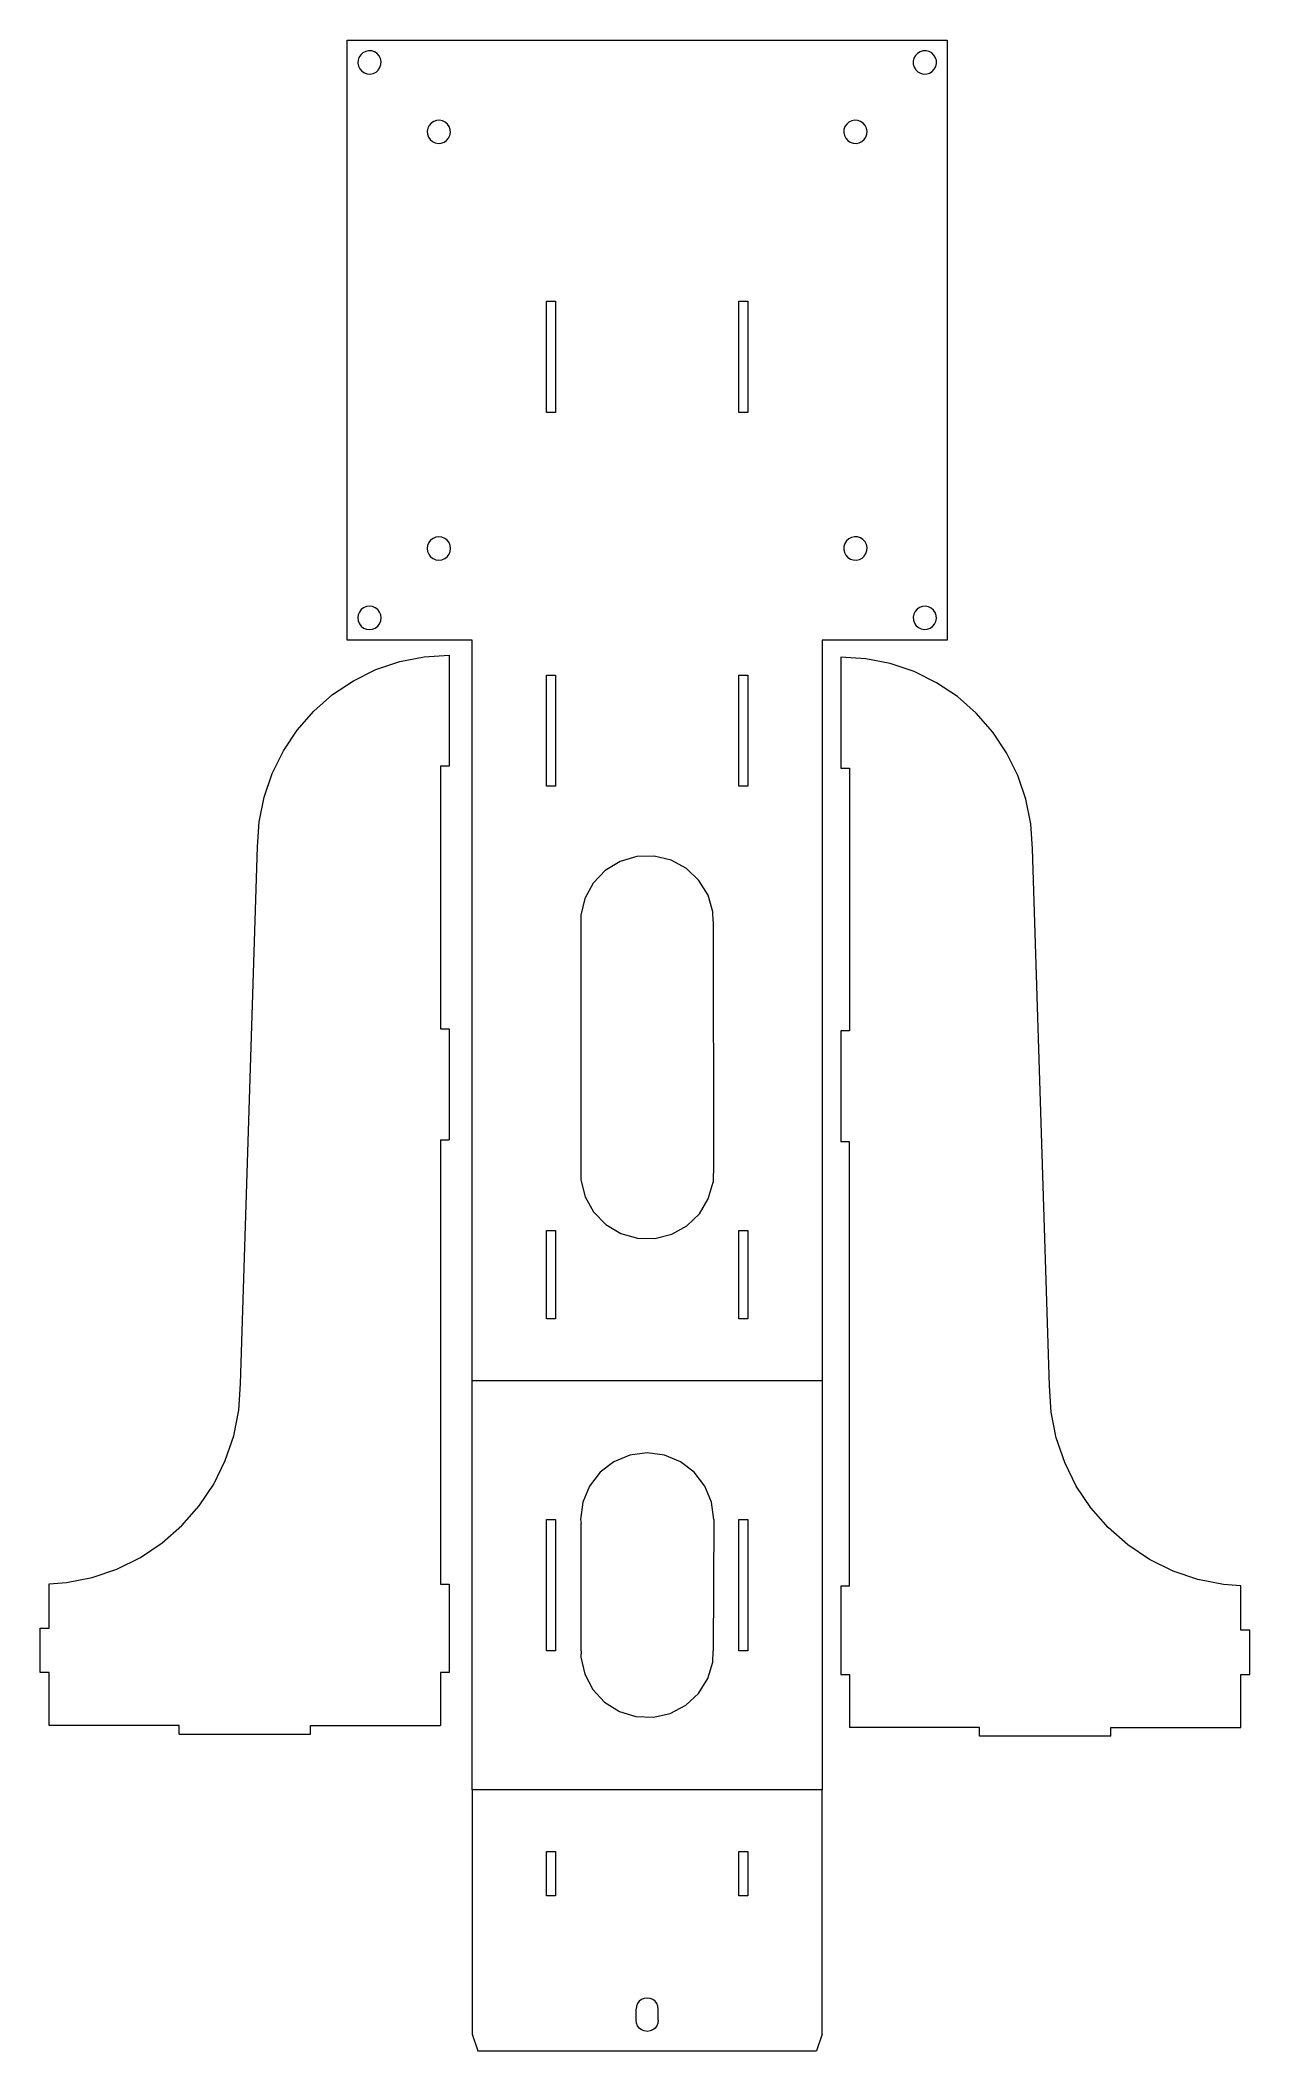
# Model space of a CAD drawing. Header units: millimetres. Extents: x -254 to -11, y -172 to 233.
import ezdxf

# ---------------------------------------------------------------- set-up
doc = ezdxf.new("R2010")
doc.units = ezdxf.units.MM
doc.header["$MEASUREMENT"] = 0

msp = doc.modelspace()

# ---------------------------------------------------------------- linework, layer by layer
at = {"lineweight": 9}
for points in [[(-192.397, 232.6254), (-192.397, 232.6254), (-71.6707, 232.6254), (-71.6707, 232.6254)], [(-192.397, 111.8991), (-192.397, 111.8991), (-192.397, 232.6254), (-192.397, 232.6254)], [(-71.6707, 232.6254), (-71.6707, 232.6254), (-71.6707, 111.8991), (-71.6707, 111.8991)], [(-190.2308, 228.5979), (-190.2308, 228.5979), (-190.2671, 227.9862), (-190.2671, 227.9862)], [(-190.2671, 227.9862), (-190.2671, 227.9862), (-190.1439, 227.3859), (-190.1439, 227.3859)], [(-190.0373, 229.1794), (-190.0373, 229.1794), (-190.2308, 228.5979), (-190.2308, 228.5979)], [(-190.1439, 227.3859), (-190.1439, 227.3859), (-189.8695, 226.8379), (-189.8695, 226.8379)], [(-189.7, 229.691), (-189.7, 229.691), (-190.0373, 229.1794), (-190.0373, 229.1794)], [(-189.8695, 226.8379), (-189.8695, 226.8379), (-189.4626, 226.3797), (-189.4626, 226.3797)], [(-189.2418, 230.0978), (-189.2418, 230.0978), (-189.7, 229.691), (-189.7, 229.691)], [(-188.6938, 230.3722), (-188.6938, 230.3722), (-189.2418, 230.0978), (-189.2418, 230.0978)], [(-188.0935, 230.4955), (-188.0935, 230.4955), (-188.6938, 230.3722), (-188.6938, 230.3722)], [(-187.4818, 230.4591), (-187.4818, 230.4591), (-188.0935, 230.4955), (-188.0935, 230.4955)], [(-186.9003, 230.2657), (-186.9003, 230.2657), (-187.4818, 230.4591), (-187.4818, 230.4591)], [(-186.3887, 229.9284), (-186.3887, 229.9284), (-186.9003, 230.2657), (-186.9003, 230.2657)], [(-186.6096, 226.2102), (-186.6096, 226.2102), (-186.1513, 226.6171), (-186.1513, 226.6171)], [(-185.9818, 229.4701), (-185.9818, 229.4701), (-186.3887, 229.9284), (-186.3887, 229.9284)], [(-186.1513, 226.6171), (-186.1513, 226.6171), (-185.814, 227.1287), (-185.814, 227.1287)], [(-185.7074, 228.9222), (-185.7074, 228.9222), (-185.9818, 229.4701), (-185.9818, 229.4701)], [(-185.814, 227.1287), (-185.814, 227.1287), (-185.6205, 227.7102), (-185.6205, 227.7102)], [(-185.5842, 228.3219), (-185.5842, 228.3219), (-185.7074, 228.9222), (-185.7074, 228.9222)], [(-185.6205, 227.7102), (-185.6205, 227.7102), (-185.5842, 228.3219), (-185.5842, 228.3219)], [(-78.3339, 228.9946), (-78.3339, 228.9946), (-78.4767, 228.3986), (-78.4767, 228.3986)], [(-78.4767, 228.3986), (-78.4767, 228.3986), (-78.4605, 227.786), (-78.4605, 227.786)], [(-78.4605, 227.786), (-78.4605, 227.786), (-78.2862, 227.1985), (-78.2862, 227.1985)], [(-78.0416, 229.5332), (-78.0416, 229.5332), (-78.3339, 228.9946), (-78.3339, 228.9946)], [(-78.2862, 227.1985), (-78.2862, 227.1985), (-77.9659, 226.6761), (-77.9659, 226.6761)], [(-77.6199, 229.9779), (-77.6199, 229.9779), (-78.0416, 229.5332), (-78.0416, 229.5332)], [(-77.9659, 226.6761), (-77.9659, 226.6761), (-77.5212, 226.2544), (-77.5212, 226.2544)], [(-77.0975, 230.2982), (-77.0975, 230.2982), (-77.6199, 229.9779), (-77.6199, 229.9779)], [(-76.51, 230.4725), (-76.51, 230.4725), (-77.0975, 230.2982), (-77.0975, 230.2982)], [(-75.8974, 230.4887), (-75.8974, 230.4887), (-76.51, 230.4725), (-76.51, 230.4725)], [(-75.3015, 230.3458), (-75.3015, 230.3458), (-75.8974, 230.4887), (-75.8974, 230.4887)], [(-74.7629, 230.0536), (-74.7629, 230.0536), (-75.3015, 230.3458), (-75.3015, 230.3458)], [(-74.3182, 229.6319), (-74.3182, 229.6319), (-74.7629, 230.0536), (-74.7629, 230.0536)], [(-74.6642, 226.3302), (-74.6642, 226.3302), (-74.2425, 226.7748), (-74.2425, 226.7748)], [(-73.9979, 229.1095), (-73.9979, 229.1095), (-74.3182, 229.6319), (-74.3182, 229.6319)], [(-74.2425, 226.7748), (-74.2425, 226.7748), (-73.9502, 227.3135), (-73.9502, 227.3135)], [(-73.8236, 228.522), (-73.8236, 228.522), (-73.9979, 229.1095), (-73.9979, 229.1095)], [(-73.9502, 227.3135), (-73.9502, 227.3135), (-73.8074, 227.9094), (-73.8074, 227.9094)], [(-73.8074, 227.9094), (-73.8074, 227.9094), (-73.8236, 228.522), (-73.8236, 228.522)], [(-189.4626, 226.3797), (-189.4626, 226.3797), (-188.951, 226.0423), (-188.951, 226.0423)], [(-188.951, 226.0423), (-188.951, 226.0423), (-188.3695, 225.8489), (-188.3695, 225.8489)], [(-188.3695, 225.8489), (-188.3695, 225.8489), (-187.7578, 225.8126), (-187.7578, 225.8126)], [(-187.7578, 225.8126), (-187.7578, 225.8126), (-187.1575, 225.9358), (-187.1575, 225.9358)], [(-187.1575, 225.9358), (-187.1575, 225.9358), (-186.6096, 226.2102), (-186.6096, 226.2102)], [(-77.5212, 226.2544), (-77.5212, 226.2544), (-76.9826, 225.9622), (-76.9826, 225.9622)], [(-76.9826, 225.9622), (-76.9826, 225.9622), (-76.3867, 225.8193), (-76.3867, 225.8193)], [(-76.3867, 225.8193), (-76.3867, 225.8193), (-75.7741, 225.8356), (-75.7741, 225.8356)], [(-75.7741, 225.8356), (-75.7741, 225.8356), (-75.1866, 226.0098), (-75.1866, 226.0098)], [(-75.1866, 226.0098), (-75.1866, 226.0098), (-74.6642, 226.3302), (-74.6642, 226.3302)], [(-176.1806, 214.9206), (-176.1806, 214.9206), (-176.2961, 214.3188), (-176.2961, 214.3188)], [(-175.9133, 215.4721), (-175.9133, 215.4721), (-176.1806, 214.9206), (-176.1806, 214.9206)], [(-175.5124, 215.9355), (-175.5124, 215.9355), (-175.9133, 215.4721), (-175.9133, 215.4721)], [(-175.0051, 216.2794), (-175.0051, 216.2794), (-175.5124, 215.9355), (-175.5124, 215.9355)], [(-174.4262, 216.4803), (-174.4262, 216.4803), (-175.0051, 216.2794), (-175.0051, 216.2794)], [(-173.815, 216.5245), (-173.815, 216.5245), (-174.4262, 216.4803), (-174.4262, 216.4803)], [(-173.2131, 216.409), (-173.2131, 216.409), (-173.815, 216.5245), (-173.815, 216.5245)], [(-172.6617, 216.1417), (-172.6617, 216.1417), (-173.2131, 216.409), (-173.2131, 216.409)], [(-172.1983, 215.7407), (-172.1983, 215.7407), (-172.6617, 216.1417), (-172.6617, 216.1417)], [(-171.8544, 215.2335), (-171.8544, 215.2335), (-172.1983, 215.7407), (-172.1983, 215.7407)], [(-171.6535, 214.6546), (-171.6535, 214.6546), (-171.8544, 215.2335), (-171.8544, 215.2335)], [(-171.6093, 214.0433), (-171.6093, 214.0433), (-171.6535, 214.6546), (-171.6535, 214.6546)], [(-92.4152, 214.6497), (-92.4152, 214.6497), (-92.4581, 214.0384), (-92.4581, 214.0384)], [(-92.2155, 215.229), (-92.2155, 215.229), (-92.4152, 214.6497), (-92.4152, 214.6497)], [(-91.8727, 215.737), (-91.8727, 215.737), (-92.2155, 215.229), (-92.2155, 215.229)], [(-91.4101, 216.1389), (-91.4101, 216.1389), (-91.8727, 215.737), (-91.8727, 215.737)], [(-90.8593, 216.4074), (-90.8593, 216.4074), (-91.4101, 216.1389), (-91.4101, 216.1389)], [(-90.2577, 216.5242), (-90.2577, 216.5242), (-90.8593, 216.4074), (-90.8593, 216.4074)], [(-89.6464, 216.4813), (-89.6464, 216.4813), (-90.2577, 216.5242), (-90.2577, 216.5242)], [(-89.067, 216.2816), (-89.067, 216.2816), (-89.6464, 216.4813), (-89.6464, 216.4813)], [(-88.5591, 215.9388), (-88.5591, 215.9388), (-89.067, 216.2816), (-89.067, 216.2816)], [(-88.1572, 215.4762), (-88.1572, 215.4762), (-88.5591, 215.9388), (-88.5591, 215.9388)], [(-87.8887, 214.9254), (-87.8887, 214.9254), (-88.1572, 215.4762), (-88.1572, 215.4762)], [(-87.7719, 214.3238), (-87.7719, 214.3238), (-87.8887, 214.9254), (-87.8887, 214.9254)], [(-176.2961, 214.3188), (-176.2961, 214.3188), (-176.2519, 213.7076), (-176.2519, 213.7076)], [(-176.2519, 213.7076), (-176.2519, 213.7076), (-176.051, 213.1286), (-176.051, 213.1286)], [(-176.051, 213.1286), (-176.051, 213.1286), (-175.7071, 212.6214), (-175.7071, 212.6214)], [(-175.7071, 212.6214), (-175.7071, 212.6214), (-175.2437, 212.2205), (-175.2437, 212.2205)], [(-175.2437, 212.2205), (-175.2437, 212.2205), (-174.6923, 211.9532), (-174.6923, 211.9532)], [(-174.6923, 211.9532), (-174.6923, 211.9532), (-174.0904, 211.8377), (-174.0904, 211.8377)], [(-174.0904, 211.8377), (-174.0904, 211.8377), (-173.4792, 211.8819), (-173.4792, 211.8819)], [(-173.4792, 211.8819), (-173.4792, 211.8819), (-172.9003, 212.0828), (-172.9003, 212.0828)], [(-172.9003, 212.0828), (-172.9003, 212.0828), (-172.3931, 212.4266), (-172.3931, 212.4266)], [(-172.3931, 212.4266), (-172.3931, 212.4266), (-171.9921, 212.8901), (-171.9921, 212.8901)], [(-171.9921, 212.8901), (-171.9921, 212.8901), (-171.7248, 213.4415), (-171.7248, 213.4415)], [(-171.7248, 213.4415), (-171.7248, 213.4415), (-171.6093, 214.0433), (-171.6093, 214.0433)], [(-92.4581, 214.0384), (-92.4581, 214.0384), (-92.3413, 213.4368), (-92.3413, 213.4368)], [(-92.3413, 213.4368), (-92.3413, 213.4368), (-92.0728, 212.8859), (-92.0728, 212.8859)], [(-92.0728, 212.8859), (-92.0728, 212.8859), (-91.6709, 212.4233), (-91.6709, 212.4233)], [(-91.6709, 212.4233), (-91.6709, 212.4233), (-91.163, 212.0805), (-91.163, 212.0805)], [(-91.163, 212.0805), (-91.163, 212.0805), (-90.5836, 211.8809), (-90.5836, 211.8809)], [(-90.5836, 211.8809), (-90.5836, 211.8809), (-89.9723, 211.838), (-89.9723, 211.838)], [(-89.9723, 211.838), (-89.9723, 211.838), (-89.3707, 211.9547), (-89.3707, 211.9547)], [(-89.3707, 211.9547), (-89.3707, 211.9547), (-88.8199, 212.2232), (-88.8199, 212.2232)], [(-88.8199, 212.2232), (-88.8199, 212.2232), (-88.3573, 212.6251), (-88.3573, 212.6251)], [(-88.3573, 212.6251), (-88.3573, 212.6251), (-88.0144, 213.1331), (-88.0144, 213.1331)], [(-88.0144, 213.1331), (-88.0144, 213.1331), (-87.8148, 213.7125), (-87.8148, 213.7125)], [(-87.8148, 213.7125), (-87.8148, 213.7125), (-87.7719, 214.3238), (-87.7719, 214.3238)], [(-152.2667, 180.0811), (-152.2667, 180.0811), (-150.4781, 180.0811), (-150.4781, 180.0811)], [(-152.2667, 157.7244), (-152.2667, 157.7244), (-152.2667, 180.0811), (-152.2667, 180.0811)], [(-150.4781, 180.0811), (-150.4781, 180.0811), (-150.4781, 157.7244), (-150.4781, 157.7244)], [(-113.5896, 157.7244), (-113.5896, 157.7244), (-113.5896, 180.0811), (-113.5896, 180.0811)], [(-113.5896, 180.0811), (-113.5896, 180.0811), (-111.801, 180.0811), (-111.801, 180.0811)], [(-111.801, 180.0811), (-111.801, 180.0811), (-111.801, 157.7244), (-111.801, 157.7244)], [(-150.4781, 157.7244), (-150.4781, 157.7244), (-152.2667, 157.7244), (-152.2667, 157.7244)], [(-111.801, 157.7244), (-111.801, 157.7244), (-113.5896, 157.7244), (-113.5896, 157.7244)], [(-176.2202, 130.9509), (-176.2202, 130.9509), (-176.3002, 130.3434), (-176.3002, 130.3434)], [(-176.3002, 130.3434), (-176.3002, 130.3434), (-176.2202, 129.7358), (-176.2202, 129.7358)], [(-175.9857, 131.5171), (-175.9857, 131.5171), (-176.2202, 130.9509), (-176.2202, 130.9509)], [(-176.2202, 129.7358), (-176.2202, 129.7358), (-175.9857, 129.1696), (-175.9857, 129.1696)], [(-175.6126, 132.0033), (-175.6126, 132.0033), (-175.9857, 131.5171), (-175.9857, 131.5171)], [(-175.1264, 132.3763), (-175.1264, 132.3763), (-175.6126, 132.0033), (-175.6126, 132.0033)], [(-174.5603, 132.6108), (-174.5603, 132.6108), (-175.1264, 132.3763), (-175.1264, 132.3763)], [(-173.9527, 132.6908), (-173.9527, 132.6908), (-174.5603, 132.6108), (-174.5603, 132.6108)], [(-173.3451, 132.6108), (-173.3451, 132.6108), (-173.9527, 132.6908), (-173.9527, 132.6908)], [(-172.779, 132.3763), (-172.779, 132.3763), (-173.3451, 132.6108), (-173.3451, 132.6108)], [(-172.2928, 132.0033), (-172.2928, 132.0033), (-172.779, 132.3763), (-172.779, 132.3763)], [(-171.9197, 131.5171), (-171.9197, 131.5171), (-172.2928, 132.0033), (-172.2928, 132.0033)], [(-171.6852, 130.9509), (-171.6852, 130.9509), (-171.9197, 131.5171), (-171.9197, 131.5171)], [(-171.9197, 129.1696), (-171.9197, 129.1696), (-171.6852, 129.7358), (-171.6852, 129.7358)], [(-171.6052, 130.3434), (-171.6052, 130.3434), (-171.6852, 130.9509), (-171.6852, 130.9509)], [(-171.6852, 129.7358), (-171.6852, 129.7358), (-171.6052, 130.3434), (-171.6052, 130.3434)], [(-92.4242, 130.7656), (-92.4242, 130.7656), (-92.4548, 130.1535), (-92.4548, 130.1535)], [(-92.4548, 130.1535), (-92.4548, 130.1535), (-92.3259, 129.5544), (-92.3259, 129.5544)], [(-92.2362, 131.3488), (-92.2362, 131.3488), (-92.4242, 130.7656), (-92.4242, 130.7656)], [(-92.3259, 129.5544), (-92.3259, 129.5544), (-92.0464, 129.0091), (-92.0464, 129.0091)], [(-91.9037, 131.8636), (-91.9037, 131.8636), (-92.2362, 131.3488), (-92.2362, 131.3488)], [(-91.4493, 132.2747), (-91.4493, 132.2747), (-91.9037, 131.8636), (-91.9037, 131.8636)], [(-90.904, 132.5543), (-90.904, 132.5543), (-91.4493, 132.2747), (-91.4493, 132.2747)], [(-90.3048, 132.6831), (-90.3048, 132.6831), (-90.904, 132.5543), (-90.904, 132.5543)], [(-89.6928, 132.6525), (-89.6928, 132.6525), (-90.3048, 132.6831), (-90.3048, 132.6831)], [(-89.1095, 132.4646), (-89.1095, 132.4646), (-89.6928, 132.6525), (-89.6928, 132.6525)], [(-88.5948, 132.1321), (-88.5948, 132.1321), (-89.1095, 132.4646), (-89.1095, 132.4646)], [(-88.1836, 131.6777), (-88.1836, 131.6777), (-88.5948, 132.1321), (-88.5948, 132.1321)], [(-87.9041, 131.1323), (-87.9041, 131.1323), (-88.1836, 131.6777), (-88.1836, 131.6777)], [(-87.9938, 129.3379), (-87.9938, 129.3379), (-87.8058, 129.9212), (-87.8058, 129.9212)], [(-87.7752, 130.5332), (-87.7752, 130.5332), (-87.9041, 131.1323), (-87.9041, 131.1323)], [(-87.8058, 129.9212), (-87.8058, 129.9212), (-87.7752, 130.5332), (-87.7752, 130.5332)], [(-175.9857, 129.1696), (-175.9857, 129.1696), (-175.6126, 128.6835), (-175.6126, 128.6835)], [(-175.6126, 128.6835), (-175.6126, 128.6835), (-175.1264, 128.3104), (-175.1264, 128.3104)], [(-175.1264, 128.3104), (-175.1264, 128.3104), (-174.5603, 128.0759), (-174.5603, 128.0759)], [(-174.5603, 128.0759), (-174.5603, 128.0759), (-173.9527, 127.9959), (-173.9527, 127.9959)], [(-173.9527, 127.9959), (-173.9527, 127.9959), (-173.3451, 128.0759), (-173.3451, 128.0759)], [(-173.3451, 128.0759), (-173.3451, 128.0759), (-172.779, 128.3104), (-172.779, 128.3104)], [(-172.779, 128.3104), (-172.779, 128.3104), (-172.2928, 128.6835), (-172.2928, 128.6835)], [(-172.2928, 128.6835), (-172.2928, 128.6835), (-171.9197, 129.1696), (-171.9197, 129.1696)], [(-92.0464, 129.0091), (-92.0464, 129.0091), (-91.6352, 128.5547), (-91.6352, 128.5547)], [(-91.6352, 128.5547), (-91.6352, 128.5547), (-91.1205, 128.2221), (-91.1205, 128.2221)], [(-91.1205, 128.2221), (-91.1205, 128.2221), (-90.5372, 128.0342), (-90.5372, 128.0342)], [(-90.5372, 128.0342), (-90.5372, 128.0342), (-89.9251, 128.0036), (-89.9251, 128.0036)], [(-89.9251, 128.0036), (-89.9251, 128.0036), (-89.326, 128.1325), (-89.326, 128.1325)], [(-89.326, 128.1325), (-89.326, 128.1325), (-88.7807, 128.412), (-88.7807, 128.412)], [(-88.7807, 128.412), (-88.7807, 128.412), (-88.3263, 128.8231), (-88.3263, 128.8231)], [(-88.3263, 128.8231), (-88.3263, 128.8231), (-87.9938, 129.3379), (-87.9938, 129.3379)], [(-189.9586, 117.5441), (-189.9586, 117.5441), (-190.1931, 116.978), (-190.1931, 116.978)], [(-189.5856, 118.0303), (-189.5856, 118.0303), (-189.9586, 117.5441), (-189.9586, 117.5441)], [(-189.0994, 118.4034), (-189.0994, 118.4034), (-189.5856, 118.0303), (-189.5856, 118.0303)], [(-188.5332, 118.6379), (-188.5332, 118.6379), (-189.0994, 118.4034), (-189.0994, 118.4034)], [(-187.9257, 118.7179), (-187.9257, 118.7179), (-188.5332, 118.6379), (-188.5332, 118.6379)], [(-187.3181, 118.6379), (-187.3181, 118.6379), (-187.9257, 118.7179), (-187.9257, 118.7179)], [(-186.7519, 118.4034), (-186.7519, 118.4034), (-187.3181, 118.6379), (-187.3181, 118.6379)], [(-186.2657, 118.0303), (-186.2657, 118.0303), (-186.7519, 118.4034), (-186.7519, 118.4034)], [(-185.8927, 117.5441), (-185.8927, 117.5441), (-186.2657, 118.0303), (-186.2657, 118.0303)], [(-185.6582, 116.978), (-185.6582, 116.978), (-185.8927, 117.5441), (-185.8927, 117.5441)], [(-78.1062, 117.656), (-78.1062, 117.656), (-78.372, 117.1038), (-78.372, 117.1038)], [(-77.7065, 118.1206), (-77.7065, 118.1206), (-78.1062, 117.656), (-78.1062, 117.656)], [(-77.2002, 118.4658), (-77.2002, 118.4658), (-77.7065, 118.1206), (-77.7065, 118.1206)], [(-76.6219, 118.6683), (-76.6219, 118.6683), (-77.2002, 118.4658), (-77.2002, 118.4658)], [(-76.0108, 118.7142), (-76.0108, 118.7142), (-76.6219, 118.6683), (-76.6219, 118.6683)], [(-75.4086, 118.6004), (-75.4086, 118.6004), (-76.0108, 118.7142), (-76.0108, 118.7142)], [(-74.8565, 118.3346), (-74.8565, 118.3346), (-75.4086, 118.6004), (-75.4086, 118.6004)], [(-74.3919, 117.9349), (-74.3919, 117.9349), (-74.8565, 118.3346), (-74.8565, 118.3346)], [(-74.0466, 117.4286), (-74.0466, 117.4286), (-74.3919, 117.9349), (-74.3919, 117.9349)], [(-73.8441, 116.8502), (-73.8441, 116.8502), (-74.0466, 117.4286), (-74.0466, 117.4286)], [(-190.1931, 116.978), (-190.1931, 116.978), (-190.2731, 116.3704), (-190.2731, 116.3704)], [(-190.2731, 116.3704), (-190.2731, 116.3704), (-190.1931, 115.7629), (-190.1931, 115.7629)], [(-190.1931, 115.7629), (-190.1931, 115.7629), (-189.9586, 115.1967), (-189.9586, 115.1967)], [(-189.9586, 115.1967), (-189.9586, 115.1967), (-189.5856, 114.7105), (-189.5856, 114.7105)], [(-189.5856, 114.7105), (-189.5856, 114.7105), (-189.0994, 114.3375), (-189.0994, 114.3375)], [(-189.0994, 114.3375), (-189.0994, 114.3375), (-188.5332, 114.103), (-188.5332, 114.103)], [(-188.5332, 114.103), (-188.5332, 114.103), (-187.9257, 114.023), (-187.9257, 114.023)], [(-187.9257, 114.023), (-187.9257, 114.023), (-187.3181, 114.103), (-187.3181, 114.103)], [(-187.3181, 114.103), (-187.3181, 114.103), (-186.7519, 114.3375), (-186.7519, 114.3375)], [(-186.7519, 114.3375), (-186.7519, 114.3375), (-186.2657, 114.7105), (-186.2657, 114.7105)], [(-186.2657, 114.7105), (-186.2657, 114.7105), (-185.8927, 115.1967), (-185.8927, 115.1967)], [(-185.8927, 115.1967), (-185.8927, 115.1967), (-185.6582, 115.7629), (-185.6582, 115.7629)], [(-185.5782, 116.3704), (-185.5782, 116.3704), (-185.6582, 116.978), (-185.6582, 116.978)], [(-185.6582, 115.7629), (-185.6582, 115.7629), (-185.5782, 116.3704), (-185.5782, 116.3704)], [(-78.372, 117.1038), (-78.372, 117.1038), (-78.4858, 116.5017), (-78.4858, 116.5017)], [(-78.4858, 116.5017), (-78.4858, 116.5017), (-78.4399, 115.8906), (-78.4399, 115.8906)], [(-78.4399, 115.8906), (-78.4399, 115.8906), (-78.2375, 115.3122), (-78.2375, 115.3122)], [(-78.2375, 115.3122), (-78.2375, 115.3122), (-77.8922, 114.8059), (-77.8922, 114.8059)], [(-77.8922, 114.8059), (-77.8922, 114.8059), (-77.4276, 114.4063), (-77.4276, 114.4063)], [(-77.4276, 114.4063), (-77.4276, 114.4063), (-76.8755, 114.1405), (-76.8755, 114.1405)], [(-76.8755, 114.1405), (-76.8755, 114.1405), (-76.2733, 114.0266), (-76.2733, 114.0266)], [(-76.2733, 114.0266), (-76.2733, 114.0266), (-75.6622, 114.0725), (-75.6622, 114.0725)], [(-75.6622, 114.0725), (-75.6622, 114.0725), (-75.0838, 114.275), (-75.0838, 114.275)], [(-75.0838, 114.275), (-75.0838, 114.275), (-74.5776, 114.6203), (-74.5776, 114.6203)], [(-74.5776, 114.6203), (-74.5776, 114.6203), (-74.1779, 115.0848), (-74.1779, 115.0848)], [(-74.1779, 115.0848), (-74.1779, 115.0848), (-73.9121, 115.637), (-73.9121, 115.637)], [(-73.9121, 115.637), (-73.9121, 115.637), (-73.7983, 116.2391), (-73.7983, 116.2391)], [(-73.7983, 116.2391), (-73.7983, 116.2391), (-73.8441, 116.8502), (-73.8441, 116.8502)], [(-167.2457, 111.8991), (-167.2457, 111.8991), (-192.397, 111.8991), (-192.397, 111.8991)], [(-167.2457, -37.1085), (-167.2457, -37.1085), (-167.2457, 111.8991), (-167.2457, 111.8991)], [(-96.822, 111.8991), (-96.822, 111.8991), (-96.822, -37.1085), (-96.822, -37.1085)], [(-71.6707, 111.8991), (-71.6707, 111.8991), (-96.822, 111.8991), (-96.822, 111.8991)], [(-191.1489, 103.7247), (-191.1489, 103.7247), (-186.6242, 105.956), (-186.6242, 105.956)], [(-186.6242, 105.956), (-186.6242, 105.956), (-181.8469, 107.5777), (-181.8469, 107.5777)], [(-181.8469, 107.5777), (-181.8469, 107.5777), (-176.8988, 108.5619), (-176.8988, 108.5619)], [(-176.8988, 108.5619), (-176.8988, 108.5619), (-171.8646, 108.8919), (-171.8646, 108.8919)], [(-171.8646, 108.8919), (-171.8646, 108.8919), (-171.8646, 86.5352), (-171.8646, 86.5352)], [(-93.0734, 108.492), (-93.0734, 108.492), (-93.0734, 86.1353), (-93.0734, 86.1353)], [(-88.0392, 108.162), (-88.0392, 108.162), (-93.0734, 108.492), (-93.0734, 108.492)], [(-83.0911, 107.1778), (-83.0911, 107.1778), (-88.0392, 108.162), (-88.0392, 108.162)], [(-78.3138, 105.5561), (-78.3138, 105.5561), (-83.0911, 107.1778), (-83.0911, 107.1778)], [(-73.7891, 103.3248), (-73.7891, 103.3248), (-78.3138, 105.5561), (-78.3138, 105.5561)], [(-195.3437, 100.9218), (-195.3437, 100.9218), (-191.1489, 103.7247), (-191.1489, 103.7247)], [(-152.2667, 82.5), (-152.2667, 82.5), (-152.2667, 104.8567), (-152.2667, 104.8567)], [(-152.2667, 104.8567), (-152.2667, 104.8567), (-150.4781, 104.8567), (-150.4781, 104.8567)], [(-150.4781, 104.8567), (-150.4781, 104.8567), (-150.4781, 82.5), (-150.4781, 82.5)], [(-113.5896, 104.8567), (-113.5896, 104.8567), (-111.801, 104.8567), (-111.801, 104.8567)], [(-113.5896, 82.5), (-113.5896, 82.5), (-113.5896, 104.8567), (-113.5896, 104.8567)], [(-111.801, 104.8567), (-111.801, 104.8567), (-111.801, 82.5), (-111.801, 82.5)], [(-69.5943, 100.5219), (-69.5943, 100.5219), (-73.7891, 103.3248), (-73.7891, 103.3248)], [(-202.4632, 93.8024), (-202.4632, 93.8024), (-199.1367, 97.5954), (-199.1367, 97.5954)], [(-199.1367, 97.5954), (-199.1367, 97.5954), (-195.3437, 100.9218), (-195.3437, 100.9218)], [(-65.8013, 97.1955), (-65.8013, 97.1955), (-69.5943, 100.5219), (-69.5943, 100.5219)], [(-62.4748, 93.4025), (-62.4748, 93.4025), (-65.8013, 97.1955), (-65.8013, 97.1955)], [(-205.266, 89.6076), (-205.266, 89.6076), (-202.4632, 93.8024), (-202.4632, 93.8024)], [(-59.672, 89.2077), (-59.672, 89.2077), (-62.4748, 93.4025), (-62.4748, 93.4025)], [(-207.4974, 85.0828), (-207.4974, 85.0828), (-205.266, 89.6076), (-205.266, 89.6076)], [(-57.4406, 84.6829), (-57.4406, 84.6829), (-59.672, 89.2077), (-59.672, 89.2077)], [(-209.119, 80.3056), (-209.119, 80.3056), (-207.4974, 85.0828), (-207.4974, 85.0828)], [(-173.6531, 86.5352), (-173.6531, 86.5352), (-173.6531, 33.6675), (-173.6531, 33.6675)], [(-171.8646, 86.5352), (-171.8646, 86.5352), (-173.6531, 86.5352), (-173.6531, 86.5352)], [(-93.0734, 86.1353), (-93.0734, 86.1353), (-91.2849, 86.1353), (-91.2849, 86.1353)], [(-91.2849, 86.1353), (-91.2849, 86.1353), (-91.2849, 33.2676), (-91.2849, 33.2676)], [(-150.4781, 82.5), (-150.4781, 82.5), (-152.2667, 82.5), (-152.2667, 82.5)], [(-111.801, 82.5), (-111.801, 82.5), (-113.5896, 82.5), (-113.5896, 82.5)], [(-55.819, 79.9056), (-55.819, 79.9056), (-57.4406, 84.6829), (-57.4406, 84.6829)], [(-210.1033, 75.3575), (-210.1033, 75.3575), (-209.119, 80.3056), (-209.119, 80.3056)], [(-54.8347, 74.9576), (-54.8347, 74.9576), (-55.819, 79.9056), (-55.819, 79.9056)], [(-210.4332, 70.3233), (-210.4332, 70.3233), (-210.1033, 75.3575), (-210.1033, 75.3575)], [(-54.5048, 69.9233), (-54.5048, 69.9233), (-54.8347, 74.9576), (-54.8347, 74.9576)], [(-213.8817, -37.7934), (-213.8817, -37.7934), (-210.4332, 70.3233), (-210.4332, 70.3233)], [(-51.0563, -38.1933), (-51.0563, -38.1933), (-54.5048, 69.9233), (-54.5048, 69.9233)], [(-140.4746, 65.5385), (-140.4746, 65.5385), (-142.8853, 62.9986), (-142.8853, 62.9986)], [(-137.4887, 67.3678), (-137.4887, 67.3678), (-140.4746, 65.5385), (-140.4746, 65.5385)], [(-134.131, 68.3621), (-134.131, 68.3621), (-137.4887, 67.3678), (-137.4887, 67.3678)], [(-130.6305, 68.4534), (-130.6305, 68.4534), (-134.131, 68.3621), (-134.131, 68.3621)], [(-127.2255, 67.6356), (-127.2255, 67.6356), (-130.6305, 68.4534), (-130.6305, 68.4534)], [(-124.1483, 65.9644), (-124.1483, 65.9644), (-127.2255, 67.6356), (-127.2255, 67.6356)], [(-121.6084, 63.5538), (-121.6084, 63.5538), (-124.1483, 65.9644), (-124.1483, 65.9644)], [(-142.8853, 62.9986), (-142.8853, 62.9986), (-144.5565, 59.9213), (-144.5565, 59.9213)], [(-119.779, 60.5678), (-119.779, 60.5678), (-121.6084, 63.5538), (-121.6084, 63.5538)], [(-144.5565, 59.9213), (-144.5565, 59.9213), (-145.3743, 56.5164), (-145.3743, 56.5164)], [(-118.7848, 57.2102), (-118.7848, 57.2102), (-119.779, 60.5678), (-119.779, 60.5678)], [(-118.7362, 55.3505), (-118.7362, 55.3505), (-118.7848, 57.2102), (-118.7848, 57.2102)], [(-145.3743, 56.5164), (-145.3743, 56.5164), (-145.3551, 55.7832), (-145.3551, 55.7832)], [(-145.3551, 55.7832), (-145.3551, 55.7832), (-145.3592, 3.2705), (-145.3592, 3.2705)], [(-118.7362, 55.3505), (-118.7362, 55.3505), (-118.7085, 6.3503), (-118.7085, 6.3503)], [(-173.6531, 33.6675), (-173.6531, 33.6675), (-171.8646, 33.6675), (-171.8646, 33.6675)], [(-171.8646, 33.6675), (-171.8646, 33.6675), (-171.8646, 11.3108), (-171.8646, 11.3108)], [(-93.0734, 33.2676), (-93.0734, 33.2676), (-93.0734, 10.9108), (-93.0734, 10.9108)], [(-91.2849, 33.2676), (-91.2849, 33.2676), (-93.0734, 33.2676), (-93.0734, 33.2676)], [(-173.6531, 11.3108), (-173.6531, 11.3108), (-171.8646, 11.3108), (-171.8646, 11.3108)], [(-173.6531, 11.3108), (-173.6531, 11.3108), (-173.6531, -78.1161), (-173.6531, -78.1161)], [(-91.2849, 10.9108), (-91.2849, 10.9108), (-93.0734, 10.9108), (-93.0734, 10.9108)], [(-91.2849, -78.516), (-91.2849, -78.516), (-91.2849, 10.9108), (-91.2849, 10.9108)], [(-118.7085, 6.3503), (-118.7085, 6.3503), (-118.764, 2.849), (-118.764, 2.849)], [(-145.3592, 3.2705), (-145.3592, 3.2705), (-144.5066, -0.1259), (-144.5066, -0.1259)], [(-119.7238, -0.5187), (-119.7238, -0.5187), (-118.764, 2.849), (-118.764, 2.849)], [(-144.5066, -0.1259), (-144.5066, -0.1259), (-142.804, -3.1859), (-142.804, -3.1859)], [(-142.804, -3.1859), (-142.804, -3.1859), (-140.3674, -5.701), (-140.3674, -5.701)], [(-124.0376, -5.9597), (-124.0376, -5.9597), (-121.5225, -3.5232), (-121.5225, -3.5232)], [(-121.5225, -3.5232), (-121.5225, -3.5232), (-119.7238, -0.5187), (-119.7238, -0.5187)], [(-152.2667, -24.695), (-152.2667, -24.695), (-152.2667, -6.9269), (-152.2667, -6.9269)], [(-152.2667, -6.9269), (-152.2667, -6.9269), (-150.4781, -6.9269), (-150.4781, -6.9269)], [(-150.4781, -6.9269), (-150.4781, -6.9269), (-150.4781, -24.695), (-150.4781, -24.695)], [(-140.3674, -5.701), (-140.3674, -5.701), (-137.3629, -7.4997), (-137.3629, -7.4997)], [(-137.3629, -7.4997), (-137.3629, -7.4997), (-133.9953, -8.4595), (-133.9953, -8.4595)], [(-130.4939, -8.515), (-130.4939, -8.515), (-127.0975, -7.6624), (-127.0975, -7.6624)], [(-127.0975, -7.6624), (-127.0975, -7.6624), (-124.0376, -5.9597), (-124.0376, -5.9597)], [(-113.5896, -24.695), (-113.5896, -24.695), (-113.5896, -6.9269), (-113.5896, -6.9269)], [(-113.5896, -6.9269), (-113.5896, -6.9269), (-111.801, -6.9269), (-111.801, -6.9269)], [(-111.801, -6.9269), (-111.801, -6.9269), (-111.801, -24.695), (-111.801, -24.695)], [(-133.9953, -8.4595), (-133.9953, -8.4595), (-130.4939, -8.515), (-130.4939, -8.515)], [(-150.4781, -24.695), (-150.4781, -24.695), (-152.2667, -24.695), (-152.2667, -24.695)], [(-111.801, -24.695), (-111.801, -24.695), (-113.5896, -24.695), (-113.5896, -24.695)], [(-214.2266, -43.0566), (-214.2266, -43.0566), (-213.8817, -37.7934), (-213.8817, -37.7934)], [(-167.2457, -119.4483), (-167.2457, -119.4483), (-167.2457, -37.1085), (-167.2457, -37.1085)], [(-167.2457, -37.1085), (-167.2457, -37.1085), (-96.822, -37.1085), (-96.822, -37.1085)], [(-96.822, -37.1085), (-96.822, -37.1085), (-96.822, -119.4483), (-96.822, -119.4483)], [(-50.7114, -43.4565), (-50.7114, -43.4565), (-51.0563, -38.1933), (-51.0563, -38.1933)], [(-215.2556, -48.2297), (-215.2556, -48.2297), (-214.2266, -43.0566), (-214.2266, -43.0566)], [(-49.6824, -48.6296), (-49.6824, -48.6296), (-50.7114, -43.4565), (-50.7114, -43.4565)], [(-216.9511, -53.2242), (-216.9511, -53.2242), (-215.2556, -48.2297), (-215.2556, -48.2297)], [(-135.5057, -52.0974), (-135.5057, -52.0974), (-138.7409, -53.4375), (-138.7409, -53.4375)], [(-132.0338, -51.6403), (-132.0338, -51.6403), (-135.5057, -52.0974), (-135.5057, -52.0974)], [(-128.562, -52.0974), (-128.562, -52.0974), (-132.0338, -51.6403), (-132.0338, -51.6403)], [(-125.3268, -53.4375), (-125.3268, -53.4375), (-128.562, -52.0974), (-128.562, -52.0974)], [(-47.9869, -53.6242), (-47.9869, -53.6242), (-49.6824, -48.6296), (-49.6824, -48.6296)], [(-219.2839, -57.9548), (-219.2839, -57.9548), (-216.9511, -53.2242), (-216.9511, -53.2242)], [(-141.519, -55.5692), (-141.519, -55.5692), (-143.6507, -58.3474), (-143.6507, -58.3474)], [(-138.7409, -53.4375), (-138.7409, -53.4375), (-141.519, -55.5692), (-141.519, -55.5692)], [(-122.5487, -55.5692), (-122.5487, -55.5692), (-125.3268, -53.4375), (-125.3268, -53.4375)], [(-120.417, -58.3474), (-120.417, -58.3474), (-122.5487, -55.5692), (-122.5487, -55.5692)], [(-45.6541, -58.3547), (-45.6541, -58.3547), (-47.9869, -53.6242), (-47.9869, -53.6242)], [(-222.2142, -62.3403), (-222.2142, -62.3403), (-219.2839, -57.9548), (-219.2839, -57.9548)], [(-143.6507, -58.3474), (-143.6507, -58.3474), (-144.9908, -61.5826), (-144.9908, -61.5826)], [(-119.0769, -61.5826), (-119.0769, -61.5826), (-120.417, -58.3474), (-120.417, -58.3474)], [(-42.7238, -62.7402), (-42.7238, -62.7402), (-45.6541, -58.3547), (-45.6541, -58.3547)], [(-225.6919, -66.3059), (-225.6919, -66.3059), (-222.2142, -62.3403), (-222.2142, -62.3403)], [(-144.9908, -61.5826), (-144.9908, -61.5826), (-145.4479, -65.0544), (-145.4479, -65.0544)], [(-118.6198, -65.0544), (-118.6198, -65.0544), (-119.0769, -61.5826), (-119.0769, -61.5826)], [(-39.2461, -66.7058), (-39.2461, -66.7058), (-42.7238, -62.7402), (-42.7238, -62.7402)], [(-229.6575, -69.7836), (-229.6575, -69.7836), (-225.6919, -66.3059), (-225.6919, -66.3059)], [(-152.2667, -91.5024), (-152.2667, -91.5024), (-152.2667, -65.0544), (-152.2667, -65.0544)], [(-152.2667, -65.0544), (-152.2667, -65.0544), (-150.4781, -65.0544), (-150.4781, -65.0544)], [(-150.4781, -65.0544), (-150.4781, -65.0544), (-150.4781, -91.5024), (-150.4781, -91.5024)], [(-145.4479, -65.0544), (-145.4479, -65.0544), (-145.3426, -65.854), (-145.3426, -65.854)], [(-145.3426, -91.5024), (-145.3426, -91.5024), (-145.3426, -65.854), (-145.3426, -65.854)], [(-118.6198, -65.0544), (-118.6198, -65.0544), (-118.7251, -91.5024), (-118.7251, -91.5024)], [(-113.5896, -91.5024), (-113.5896, -91.5024), (-113.5896, -65.0544), (-113.5896, -65.0544)], [(-113.5896, -65.0544), (-113.5896, -65.0544), (-111.801, -65.0544), (-111.801, -65.0544)], [(-111.801, -65.0544), (-111.801, -65.0544), (-111.801, -91.5024), (-111.801, -91.5024)], [(-35.2805, -70.1835), (-35.2805, -70.1835), (-39.2461, -66.7058), (-39.2461, -66.7058)], [(-238.7736, -75.0467), (-238.7736, -75.0467), (-234.043, -72.7139), (-234.043, -72.7139)], [(-234.043, -72.7139), (-234.043, -72.7139), (-229.6575, -69.7836), (-229.6575, -69.7836)], [(-30.895, -73.1138), (-30.895, -73.1138), (-35.2805, -70.1835), (-35.2805, -70.1835)], [(-248.9412, -77.7712), (-248.9412, -77.7712), (-243.7681, -76.7422), (-243.7681, -76.7422)], [(-243.7681, -76.7422), (-243.7681, -76.7422), (-238.7736, -75.0467), (-238.7736, -75.0467)], [(-26.1644, -75.4467), (-26.1644, -75.4467), (-30.895, -73.1138), (-30.895, -73.1138)], [(-21.1699, -77.1421), (-21.1699, -77.1421), (-26.1644, -75.4467), (-26.1644, -75.4467)], [(-252.4159, -77.9989), (-252.4159, -77.9989), (-248.9412, -77.7712), (-248.9412, -77.7712)], [(-252.4159, -86.9416), (-252.4159, -86.9416), (-252.4159, -77.9989), (-252.4159, -77.9989)], [(-173.6531, -78.1161), (-173.6531, -78.1161), (-171.8646, -78.1161), (-171.8646, -78.1161)], [(-171.8646, -78.1161), (-171.8646, -78.1161), (-171.8646, -95.8843), (-171.8646, -95.8843)], [(-93.0734, -78.516), (-93.0734, -78.516), (-93.0734, -96.2842), (-93.0734, -96.2842)], [(-91.2849, -78.516), (-91.2849, -78.516), (-93.0734, -78.516), (-93.0734, -78.516)], [(-15.9968, -78.1711), (-15.9968, -78.1711), (-21.1699, -77.1421), (-21.1699, -77.1421)], [(-12.5221, -78.3988), (-12.5221, -78.3988), (-15.9968, -78.1711), (-15.9968, -78.1711)], [(-12.5221, -87.3415), (-12.5221, -87.3415), (-12.5221, -78.3988), (-12.5221, -78.3988)], [(-254.2044, -86.9416), (-254.2044, -86.9416), (-252.4159, -86.9416), (-252.4159, -86.9416)], [(-254.2044, -95.8843), (-254.2044, -95.8843), (-254.2044, -86.9416), (-254.2044, -86.9416)], [(-10.7336, -87.3415), (-10.7336, -87.3415), (-12.5221, -87.3415), (-12.5221, -87.3415)], [(-10.7336, -96.2842), (-10.7336, -96.2842), (-10.7336, -87.3415), (-10.7336, -87.3415)], [(-150.4781, -91.5024), (-150.4781, -91.5024), (-152.2667, -91.5024), (-152.2667, -91.5024)], [(-145.3426, -91.5024), (-145.3426, -91.5024), (-145.3897, -92.75), (-145.3897, -92.75)], [(-145.3897, -92.75), (-145.3897, -92.75), (-144.6117, -96.1643), (-144.6117, -96.1643)], [(-118.8101, -93.754), (-118.8101, -93.754), (-118.7251, -91.5024), (-118.7251, -91.5024)], [(-111.801, -91.5024), (-111.801, -91.5024), (-113.5896, -91.5024), (-113.5896, -91.5024)], [(-252.4159, -95.8843), (-252.4159, -95.8843), (-254.2044, -95.8843), (-254.2044, -95.8843)], [(-252.4159, -106.5092), (-252.4159, -106.5092), (-252.4159, -95.8843), (-252.4159, -95.8843)], [(-173.6531, -95.8843), (-173.6531, -95.8843), (-173.6531, -106.5092), (-173.6531, -106.5092)], [(-171.8646, -95.8843), (-171.8646, -95.8843), (-173.6531, -95.8843), (-173.6531, -95.8843)], [(-144.6117, -96.1643), (-144.6117, -96.1643), (-142.9766, -99.2608), (-142.9766, -99.2608)], [(-121.7076, -100.0642), (-121.7076, -100.0642), (-119.8435, -97.0998), (-119.8435, -97.0998)], [(-119.8435, -97.0998), (-119.8435, -97.0998), (-118.8101, -93.754), (-118.8101, -93.754)], [(-93.0734, -96.2842), (-93.0734, -96.2842), (-91.2849, -96.2842), (-91.2849, -96.2842)], [(-91.2849, -96.2842), (-91.2849, -96.2842), (-91.2849, -106.9091), (-91.2849, -106.9091)], [(-12.5221, -96.2842), (-12.5221, -96.2842), (-10.7336, -96.2842), (-10.7336, -96.2842)], [(-12.5221, -106.9091), (-12.5221, -106.9091), (-12.5221, -96.2842), (-12.5221, -96.2842)], [(-142.9766, -99.2608), (-142.9766, -99.2608), (-140.5957, -101.8286), (-140.5957, -101.8286)], [(-124.2754, -102.4451), (-124.2754, -102.4451), (-121.7076, -100.0642), (-121.7076, -100.0642)], [(-140.5957, -101.8286), (-140.5957, -101.8286), (-137.6313, -103.6927), (-137.6313, -103.6927)], [(-137.6313, -103.6927), (-137.6313, -103.6927), (-134.2855, -104.7261), (-134.2855, -104.7261)], [(-134.2855, -104.7261), (-134.2855, -104.7261), (-130.7862, -104.8583), (-130.7862, -104.8583)], [(-130.7862, -104.8583), (-130.7862, -104.8583), (-127.372, -104.0803), (-127.372, -104.0803)], [(-127.372, -104.0803), (-127.372, -104.0803), (-124.2754, -102.4451), (-124.2754, -102.4451)], [(-226.2585, -106.5092), (-226.2585, -106.5092), (-252.4159, -106.5092), (-252.4159, -106.5092)], [(-226.2585, -108.2977), (-226.2585, -108.2977), (-226.2585, -106.5092), (-226.2585, -106.5092)], [(-226.2585, -108.2977), (-226.2585, -108.2977), (-199.8105, -108.2977), (-199.8105, -108.2977)], [(-199.8105, -108.2977), (-199.8105, -108.2977), (-199.8105, -106.5092), (-199.8105, -106.5092)], [(-199.8105, -106.5092), (-199.8105, -106.5092), (-173.6531, -106.5092), (-173.6531, -106.5092)], [(-65.1275, -106.9091), (-65.1275, -106.9091), (-91.2849, -106.9091), (-91.2849, -106.9091)], [(-65.1275, -108.6976), (-65.1275, -108.6976), (-65.1275, -106.9091), (-65.1275, -106.9091)], [(-38.6795, -108.6976), (-38.6795, -108.6976), (-65.1275, -108.6976), (-65.1275, -108.6976)], [(-38.6795, -106.9091), (-38.6795, -106.9091), (-12.5221, -106.9091), (-12.5221, -106.9091)], [(-38.6795, -108.6976), (-38.6795, -108.6976), (-38.6795, -106.9091), (-38.6795, -106.9091)], [(-96.822, -119.4483), (-96.822, -119.4483), (-167.2457, -119.4483), (-167.2457, -119.4483)], [(-167.2457, -119.4483), (-167.2457, -119.4483), (-167.2457, -168.6331), (-167.2457, -168.6331)], [(-96.822, -168.6331), (-96.822, -168.6331), (-96.822, -119.4483), (-96.822, -119.4483)], [(-152.2667, -131.8617), (-152.2667, -131.8617), (-150.4781, -131.8617), (-150.4781, -131.8617)], [(-152.2667, -140.8044), (-152.2667, -140.8044), (-152.2667, -131.8617), (-152.2667, -131.8617)], [(-150.4781, -131.8617), (-150.4781, -131.8617), (-150.4781, -140.8044), (-150.4781, -140.8044)], [(-113.5896, -140.8044), (-113.5896, -140.8044), (-113.5896, -131.8617), (-113.5896, -131.8617)], [(-113.5896, -131.8617), (-113.5896, -131.8617), (-111.801, -131.8617), (-111.801, -131.8617)], [(-111.801, -131.8617), (-111.801, -131.8617), (-111.801, -140.8044), (-111.801, -140.8044)], [(-150.4781, -140.8044), (-150.4781, -140.8044), (-152.2667, -140.8044), (-152.2667, -140.8044)], [(-111.801, -140.8044), (-111.801, -140.8044), (-113.5896, -140.8044), (-113.5896, -140.8044)], [(-133.1517, -161.6666), (-133.1517, -161.6666), (-133.6147, -162.0219), (-133.6147, -162.0219)], [(-132.6125, -161.4433), (-132.6125, -161.4433), (-133.1517, -161.6666), (-133.1517, -161.6666)], [(-132.0338, -161.3671), (-132.0338, -161.3671), (-132.6125, -161.4433), (-132.6125, -161.4433)], [(-131.4552, -161.4433), (-131.4552, -161.4433), (-132.0338, -161.3671), (-132.0338, -161.3671)], [(-130.916, -161.6666), (-130.916, -161.6666), (-131.4552, -161.4433), (-131.4552, -161.4433)], [(-130.453, -162.0219), (-130.453, -162.0219), (-130.916, -161.6666), (-130.916, -161.6666)], [(-134.1933, -163.0242), (-134.1933, -163.0242), (-134.2695, -163.6028), (-134.2695, -163.6028)], [(-134.2695, -165.8385), (-134.2695, -165.8385), (-134.2695, -163.6028), (-134.2695, -163.6028)], [(-134.1933, -166.4171), (-134.1933, -166.4171), (-134.2695, -165.8385), (-134.2695, -165.8385)], [(-133.97, -162.485), (-133.97, -162.485), (-134.1933, -163.0242), (-134.1933, -163.0242)], [(-133.6147, -162.0219), (-133.6147, -162.0219), (-133.97, -162.485), (-133.97, -162.485)], [(-130.0977, -162.485), (-130.0977, -162.485), (-130.453, -162.0219), (-130.453, -162.0219)], [(-129.8744, -163.0242), (-129.8744, -163.0242), (-130.0977, -162.485), (-130.0977, -162.485)], [(-129.7982, -163.6028), (-129.7982, -163.6028), (-129.8744, -163.0242), (-129.8744, -163.0242)], [(-129.7982, -165.8385), (-129.7982, -165.8385), (-129.8744, -166.4171), (-129.8744, -166.4171)], [(-129.7982, -165.8385), (-129.7982, -165.8385), (-129.7982, -163.6028), (-129.7982, -163.6028)], [(-167.2457, -168.6331), (-167.2457, -168.6331), (-166.1278, -171.9866), (-166.1278, -171.9866)], [(-133.97, -166.9563), (-133.97, -166.9563), (-134.1933, -166.4171), (-134.1933, -166.4171)], [(-133.6147, -167.4193), (-133.6147, -167.4193), (-133.97, -166.9563), (-133.97, -166.9563)], [(-133.1517, -167.7746), (-133.1517, -167.7746), (-133.6147, -167.4193), (-133.6147, -167.4193)], [(-132.6125, -167.998), (-132.6125, -167.998), (-133.1517, -167.7746), (-133.1517, -167.7746)], [(-132.0338, -168.0741), (-132.0338, -168.0741), (-132.6125, -167.998), (-132.6125, -167.998)], [(-131.4552, -167.998), (-131.4552, -167.998), (-132.0338, -168.0741), (-132.0338, -168.0741)], [(-130.916, -167.7746), (-130.916, -167.7746), (-131.4552, -167.998), (-131.4552, -167.998)], [(-130.453, -167.4193), (-130.453, -167.4193), (-130.916, -167.7746), (-130.916, -167.7746)], [(-130.0977, -166.9563), (-130.0977, -166.9563), (-130.453, -167.4193), (-130.453, -167.4193)], [(-129.8744, -166.4171), (-129.8744, -166.4171), (-130.0977, -166.9563), (-130.0977, -166.9563)], [(-96.822, -168.6331), (-96.822, -168.6331), (-97.9398, -171.9866), (-97.9398, -171.9866)], [(-166.1278, -171.9866), (-166.1278, -171.9866), (-97.9398, -171.9866), (-97.9398, -171.9866)]]:
    msp.add_open_spline(points, degree=3, dxfattribs=at)

doc.saveas('drawing.dxf')
